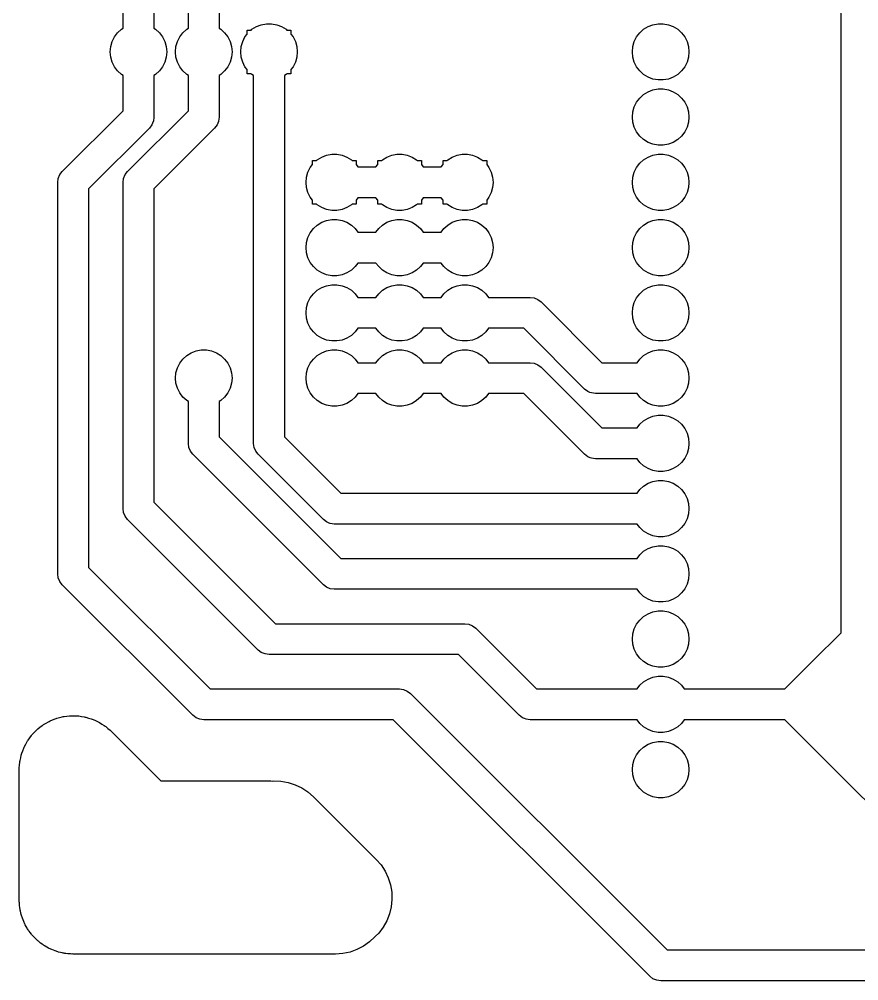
# Model space of a CAD drawing. Extents: x 68 to 186, y -124 to -61.
# Drawn here: x 109.66 to 142.33, y -122.52 to -85.09 of the extents above; entities that cross this region are included whole.
import ezdxf

# ---------------------------------------------------------------- set-up
doc = ezdxf.new("R2010")
doc.units = 0
doc.layers.add('BLACK', color=7, linetype='CONTINUOUS')

msp = doc.modelspace()

# ---------------------------------------------------------------- linework, layer by layer
at = {"layer": 'BLACK', "linetype": 'CONTINUOUS'}
for p, q in [((141.64, -108.971472), (141.64, -71.12)), ((113.7, -85.443236), (113.7, -77.116763)), ((114.9, -77.116763), (114.9, -85.443236)), ((116.24, -85.443236), (116.24, -84.736763)), ((117.44, -84.736763), (117.44, -85.443236)), ((118.889688, -85.37532), (119.078971, -85.301992)), ((119.078971, -85.301992), (119.278505, -85.264692)), ((119.278505, -85.264692), (119.481495, -85.264692)), ((119.481495, -85.264692), (119.681029, -85.301992)), ((119.681029, -85.301992), (119.870312, -85.37532)), ((134.129688, -85.37532), (134.318971, -85.301992)), ((134.318971, -85.301992), (134.518505, -85.264692)), ((134.518505, -85.264692), (134.721495, -85.264692)), ((134.721495, -85.264692), (134.921029, -85.301992)), ((134.921029, -85.301992), (135.110312, -85.37532)), ((113.364761, -85.780925), (113.48709, -85.618935)), ((113.48709, -85.618935), (113.637102, -85.482181)), ((113.637102, -85.482181), (113.7, -85.443236)), ((114.9, -85.443236), (114.962898, -85.482181)), ((114.962898, -85.482181), (115.11291, -85.618935)), ((115.11291, -85.618935), (115.235239, -85.780925)), ((115.904761, -85.780925), (116.02709, -85.618935)), ((116.02709, -85.618935), (116.177102, -85.482181)), ((116.177102, -85.482181), (116.24, -85.443236)), ((117.44, -85.443236), (117.502898, -85.482181)), ((117.502898, -85.482181), (117.65291, -85.618935)), ((117.65291, -85.618935), (117.775239, -85.780925)), ((118.444761, -85.780925), (118.53, -85.66805)), ((118.53, -85.66805), (118.53, -85.51)), ((118.53, -85.51), (118.686586, -85.51)), ((118.686586, -85.51), (118.717102, -85.482181)), ((118.717102, -85.482181), (118.889688, -85.37532)), ((119.870312, -85.37532), (120.042898, -85.482181)), ((120.042898, -85.482181), (120.073414, -85.51)), ((120.073414, -85.51), (120.23, -85.51)), ((120.23, -85.51), (120.23, -85.66805)), ((120.23, -85.66805), (120.315239, -85.780925)), ((133.684761, -85.780925), (133.80709, -85.618935)), ((133.80709, -85.618935), (133.957102, -85.482181)), ((133.957102, -85.482181), (134.129688, -85.37532)), ((135.110312, -85.37532), (135.282898, -85.482181)), ((135.282898, -85.482181), (135.43291, -85.618935)), ((135.43291, -85.618935), (135.555239, -85.780925)), ((113.21873, -86.157876), (113.274281, -85.962634)), ((113.274281, -85.962634), (113.364761, -85.780925)), ((115.235239, -85.780925), (115.325719, -85.962634)), ((115.325719, -85.962634), (115.38127, -86.157876)), ((115.75873, -86.157876), (115.814281, -85.962634)), ((115.814281, -85.962634), (115.904761, -85.780925)), ((117.775239, -85.780925), (117.865719, -85.962634)), ((117.865719, -85.962634), (117.92127, -86.157876)), ((118.29873, -86.157876), (118.354281, -85.962634)), ((118.354281, -85.962634), (118.444761, -85.780925)), ((120.315239, -85.780925), (120.405719, -85.962634)), ((120.405719, -85.962634), (120.46127, -86.157876)), ((133.53873, -86.157876), (133.594281, -85.962634)), ((133.594281, -85.962634), (133.684761, -85.780925)), ((135.555239, -85.780925), (135.645719, -85.962634)), ((135.645719, -85.962634), (135.70127, -86.157876)), ((113.2, -86.36), (113.21873, -86.157876)), ((113.21873, -86.562124), (113.2, -86.36)), ((115.38127, -86.157876), (115.4, -86.36)), ((115.4, -86.36), (115.38127, -86.562124)), ((115.74, -86.36), (115.75873, -86.157876)), ((115.75873, -86.562124), (115.74, -86.36)), ((117.92127, -86.157876), (117.94, -86.36)), ((117.94, -86.36), (117.92127, -86.562124)), ((118.28, -86.36), (118.29873, -86.157876)), ((118.29873, -86.562124), (118.28, -86.36)), ((120.46127, -86.157876), (120.48, -86.36)), ((120.48, -86.36), (120.46127, -86.562124)), ((133.52, -86.36), (133.53873, -86.157876)), ((133.53873, -86.562124), (133.52, -86.36)), ((135.70127, -86.157876), (135.72, -86.36)), ((135.72, -86.36), (135.70127, -86.562124)), ((113.274281, -86.757366), (113.21873, -86.562124)), ((113.364761, -86.939075), (113.274281, -86.757366)), ((115.325719, -86.757366), (115.235239, -86.939075)), ((115.38127, -86.562124), (115.325719, -86.757366)), ((115.814281, -86.757366), (115.75873, -86.562124)), ((115.904761, -86.939075), (115.814281, -86.757366)), ((117.865719, -86.757366), (117.775239, -86.939075)), ((117.92127, -86.562124), (117.865719, -86.757366)), ((118.354281, -86.757366), (118.29873, -86.562124)), ((118.444761, -86.939075), (118.354281, -86.757366)), ((120.405719, -86.757366), (120.315239, -86.939075)), ((120.46127, -86.562124), (120.405719, -86.757366)), ((133.594281, -86.757366), (133.53873, -86.562124)), ((133.684761, -86.939075), (133.594281, -86.757366)), ((135.645719, -86.757366), (135.555239, -86.939075)), ((135.70127, -86.562124), (135.645719, -86.757366)), ((113.48709, -87.101065), (113.364761, -86.939075)), ((113.637102, -87.237819), (113.48709, -87.101065)), ((115.11291, -87.101065), (114.962898, -87.237819)), ((115.235239, -86.939075), (115.11291, -87.101065)), ((116.02709, -87.101065), (115.904761, -86.939075)), ((116.177102, -87.237819), (116.02709, -87.101065)), ((117.65291, -87.101065), (117.502898, -87.237819)), ((117.775239, -86.939075), (117.65291, -87.101065)), ((118.53, -87.051949), (118.444761, -86.939075)), ((118.53, -87.21), (118.53, -87.051949)), ((118.686586, -87.21), (118.53, -87.21)), ((118.717102, -87.237819), (118.686586, -87.21)), ((120.073414, -87.21), (120.042898, -87.237819)), ((120.23, -87.21), (120.073414, -87.21)), ((120.315239, -86.939075), (120.23, -87.051949)), ((120.23, -87.051949), (120.23, -87.21)), ((133.80709, -87.101065), (133.684761, -86.939075)), ((133.957102, -87.237819), (133.80709, -87.101065)), ((135.43291, -87.101065), (135.282898, -87.237819)), ((135.555239, -86.939075), (135.43291, -87.101065)), ((113.7, -87.276763), (113.637102, -87.237819)), ((113.7, -88.651472), (113.7, -87.276763)), ((114.962898, -87.237819), (114.9, -87.276763)), ((114.9, -87.276763), (114.9, -88.9)), ((116.24, -87.276763), (116.177102, -87.237819)), ((116.24, -88.651472), (116.24, -87.276763)), ((117.502898, -87.237819), (117.44, -87.276763)), ((117.44, -87.276763), (117.44, -88.9)), ((118.78, -87.276763), (118.717102, -87.237819)), ((118.78, -101.6), (118.78, -87.276763)), ((120.042898, -87.237819), (119.98, -87.276763)), ((119.98, -87.276763), (119.98, -101.351472)), ((134.129688, -87.34468), (133.957102, -87.237819)), ((134.318971, -87.418008), (134.129688, -87.34468)), ((134.518505, -87.455308), (134.318971, -87.418008)), ((134.721495, -87.455308), (134.518505, -87.455308)), ((134.921029, -87.418008), (134.721495, -87.455308)), ((135.110312, -87.34468), (134.921029, -87.418008)), ((135.282898, -87.237819), (135.110312, -87.34468)), ((133.957102, -88.022181), (134.129688, -87.91532)), ((134.129688, -87.91532), (134.318971, -87.841992)), ((134.318971, -87.841992), (134.518505, -87.804692)), ((134.518505, -87.804692), (134.721495, -87.804692)), ((134.721495, -87.804692), (134.921029, -87.841992)), ((134.921029, -87.841992), (135.110312, -87.91532)), ((135.110312, -87.91532), (135.282898, -88.022181)), ((133.594281, -88.502634), (133.684761, -88.320925)), ((133.684761, -88.320925), (133.80709, -88.158935)), ((133.80709, -88.158935), (133.957102, -88.022181)), ((135.282898, -88.022181), (135.43291, -88.158935)), ((135.43291, -88.158935), (135.555239, -88.320925)), ((135.555239, -88.320925), (135.645719, -88.502634)), ((111.335736, -91.015736), (113.7, -88.651472)), ((113.875736, -91.015736), (116.24, -88.651472)), ((133.52, -88.9), (133.53873, -88.697876)), ((133.53873, -88.697876), (133.594281, -88.502634)), ((135.645719, -88.502634), (135.70127, -88.697876)), ((135.70127, -88.697876), (135.72, -88.9)), ((114.870677, -89.076725), (114.819615, -89.2)), ((114.879555, -89.055292), (114.870677, -89.076725)), ((114.9, -88.9), (114.879555, -89.055292)), ((117.410677, -89.076725), (117.359615, -89.2)), ((117.419555, -89.055292), (117.410677, -89.076725)), ((117.44, -88.9), (117.419555, -89.055292)), ((133.53873, -89.102124), (133.52, -88.9)), ((135.72, -88.9), (135.70127, -89.102124)), ((114.724264, -89.324264), (112.36, -91.688528)), ((114.819615, -89.2), (114.724264, -89.324264)), ((117.264264, -89.324264), (114.9, -91.688528)), ((117.359615, -89.2), (117.264264, -89.324264)), ((133.594281, -89.297366), (133.53873, -89.102124)), ((133.684761, -89.479075), (133.594281, -89.297366)), ((135.645719, -89.297366), (135.555239, -89.479075)), ((135.70127, -89.102124), (135.645719, -89.297366)), ((133.80709, -89.641065), (133.684761, -89.479075)), ((133.957102, -89.777819), (133.80709, -89.641065)), ((134.129688, -89.88468), (133.957102, -89.777819)), ((135.282898, -89.777819), (135.110312, -89.88468)), ((135.43291, -89.641065), (135.282898, -89.777819)), ((135.555239, -89.479075), (135.43291, -89.641065)), ((134.318971, -89.958008), (134.129688, -89.88468)), ((134.518505, -89.995308), (134.318971, -89.958008)), ((134.721495, -89.995308), (134.518505, -89.995308)), ((134.921029, -89.958008), (134.721495, -89.995308)), ((135.110312, -89.88468), (134.921029, -89.958008)), ((121.226586, -90.59), (121.257102, -90.562181)), ((121.257102, -90.562181), (121.429688, -90.45532)), ((121.429688, -90.45532), (121.618971, -90.381992)), ((121.618971, -90.381992), (121.818505, -90.344692)), ((121.818505, -90.344692), (122.021495, -90.344692)), ((122.021495, -90.344692), (122.221029, -90.381992)), ((122.221029, -90.381992), (122.410312, -90.45532)), ((122.410312, -90.45532), (122.582898, -90.562181)), ((122.582898, -90.562181), (122.613414, -90.59)), ((123.766586, -90.59), (123.797102, -90.562181)), ((123.797102, -90.562181), (123.969688, -90.45532)), ((123.969688, -90.45532), (124.158971, -90.381992)), ((124.158971, -90.381992), (124.358505, -90.344692)), ((124.358505, -90.344692), (124.561495, -90.344692)), ((124.561495, -90.344692), (124.761029, -90.381992)), ((124.761029, -90.381992), (124.950312, -90.45532)), ((124.950312, -90.45532), (125.122898, -90.562181)), ((125.122898, -90.562181), (125.153414, -90.59)), ((126.306586, -90.59), (126.337102, -90.562181)), ((126.337102, -90.562181), (126.509688, -90.45532)), ((126.509688, -90.45532), (126.698971, -90.381992)), ((126.698971, -90.381992), (126.898505, -90.344692)), ((126.898505, -90.344692), (127.101495, -90.344692)), ((127.101495, -90.344692), (127.301029, -90.381992)), ((127.301029, -90.381992), (127.490312, -90.45532)), ((127.490312, -90.45532), (127.662898, -90.562181)), ((127.662898, -90.562181), (127.693414, -90.59)), ((133.80709, -90.698935), (133.957102, -90.562181)), ((133.957102, -90.562181), (134.129688, -90.45532)), ((134.129688, -90.45532), (134.318971, -90.381992)), ((134.318971, -90.381992), (134.518505, -90.344692)), ((134.518505, -90.344692), (134.721495, -90.344692)), ((134.721495, -90.344692), (134.921029, -90.381992)), ((134.921029, -90.381992), (135.110312, -90.45532)), ((135.110312, -90.45532), (135.282898, -90.562181)), ((135.282898, -90.562181), (135.43291, -90.698935)), ((120.894281, -91.042634), (120.984761, -90.860925)), ((120.984761, -90.860925), (121.07, -90.74805)), ((121.07, -90.74805), (121.07, -90.59)), ((121.07, -90.59), (121.226586, -90.59)), ((122.613414, -90.59), (122.77, -90.59)), ((122.77, -90.59), (122.77, -90.74805)), ((122.77, -90.74805), (122.839437, -90.84)), ((122.839437, -90.84), (123.540563, -90.84)), ((123.540563, -90.84), (123.61, -90.74805)), ((123.61, -90.74805), (123.61, -90.59)), ((123.61, -90.59), (123.766586, -90.59)), ((125.153414, -90.59), (125.31, -90.59)), ((125.31, -90.59), (125.31, -90.74805)), ((125.31, -90.74805), (125.379437, -90.84)), ((125.379437, -90.84), (126.080563, -90.84)), ((126.080563, -90.84), (126.15, -90.74805)), ((126.15, -90.74805), (126.15, -90.59)), ((126.15, -90.59), (126.306586, -90.59)), ((127.693414, -90.59), (127.85, -90.59)), ((127.85, -90.59), (127.85, -90.74805)), ((127.85, -90.74805), (127.935239, -90.860925)), ((127.935239, -90.860925), (128.025719, -91.042634)), ((133.594281, -91.042634), (133.684761, -90.860925)), ((133.684761, -90.860925), (133.80709, -90.698935)), ((135.43291, -90.698935), (135.555239, -90.860925)), ((135.555239, -90.860925), (135.645719, -91.042634)), ((111.16, -91.44), (111.180445, -91.284709)), ((111.180445, -91.284709), (111.240385, -91.14)), ((111.240385, -91.14), (111.335736, -91.015736)), ((113.7, -91.44), (113.720445, -91.284709)), ((113.720445, -91.284709), (113.780385, -91.14)), ((113.780385, -91.14), (113.875736, -91.015736)), ((120.82, -91.44), (120.83873, -91.237876)), ((120.83873, -91.237876), (120.894281, -91.042634)), ((128.025719, -91.042634), (128.08127, -91.237876)), ((128.08127, -91.237876), (128.1, -91.44)), ((133.52, -91.44), (133.53873, -91.237876)), ((133.53873, -91.237876), (133.594281, -91.042634)), ((135.645719, -91.042634), (135.70127, -91.237876)), ((135.70127, -91.237876), (135.72, -91.44)), ((111.16, -106.68), (111.16, -91.44)), ((112.36, -91.688528), (112.36, -106.431472)), ((113.7, -104.14), (113.7, -91.44)), ((114.9, -91.688528), (114.9, -103.891472)), ((120.83873, -91.642124), (120.82, -91.44)), ((120.894281, -91.837366), (120.83873, -91.642124)), ((128.08127, -91.642124), (128.025719, -91.837366)), ((128.1, -91.44), (128.08127, -91.642124)), ((133.53873, -91.642124), (133.52, -91.44)), ((133.594281, -91.837366), (133.53873, -91.642124)), ((135.70127, -91.642124), (135.645719, -91.837366)), ((135.72, -91.44), (135.70127, -91.642124)), ((120.984761, -92.019075), (120.894281, -91.837366)), ((121.07, -92.131949), (120.984761, -92.019075)), ((122.839437, -92.04), (122.77, -92.131949)), ((123.540563, -92.04), (122.839437, -92.04)), ((123.61, -92.131949), (123.540563, -92.04)), ((125.379437, -92.04), (125.31, -92.131949)), ((126.080563, -92.04), (125.379437, -92.04)), ((126.15, -92.131949), (126.080563, -92.04)), ((127.935239, -92.019075), (127.85, -92.131949)), ((128.025719, -91.837366), (127.935239, -92.019075)), ((133.684761, -92.019075), (133.594281, -91.837366)), ((133.80709, -92.181065), (133.684761, -92.019075)), ((135.555239, -92.019075), (135.43291, -92.181065)), ((135.645719, -91.837366), (135.555239, -92.019075)), ((121.07, -92.29), (121.07, -92.131949)), ((121.226586, -92.29), (121.07, -92.29)), ((121.257102, -92.317819), (121.226586, -92.29)), ((121.429688, -92.42468), (121.257102, -92.317819)), ((121.618971, -92.498008), (121.429688, -92.42468)), ((122.410312, -92.42468), (122.221029, -92.498008)), ((122.582898, -92.317819), (122.410312, -92.42468)), ((122.613414, -92.29), (122.582898, -92.317819)), ((122.77, -92.29), (122.613414, -92.29)), ((122.77, -92.131949), (122.77, -92.29)), ((123.61, -92.29), (123.61, -92.131949)), ((123.766586, -92.29), (123.61, -92.29)), ((123.797102, -92.317819), (123.766586, -92.29)), ((123.969688, -92.42468), (123.797102, -92.317819)), ((124.158971, -92.498008), (123.969688, -92.42468)), ((124.950312, -92.42468), (124.761029, -92.498008)), ((125.122898, -92.317819), (124.950312, -92.42468)), ((125.153414, -92.29), (125.122898, -92.317819)), ((125.31, -92.29), (125.153414, -92.29)), ((125.31, -92.131949), (125.31, -92.29)), ((126.15, -92.29), (126.15, -92.131949)), ((126.306586, -92.29), (126.15, -92.29)), ((126.337102, -92.317819), (126.306586, -92.29)), ((126.509688, -92.42468), (126.337102, -92.317819)), ((126.698971, -92.498008), (126.509688, -92.42468)), ((127.490312, -92.42468), (127.301029, -92.498008)), ((127.662898, -92.317819), (127.490312, -92.42468)), ((127.693414, -92.29), (127.662898, -92.317819)), ((127.85, -92.29), (127.693414, -92.29)), ((127.85, -92.131949), (127.85, -92.29)), ((133.957102, -92.317819), (133.80709, -92.181065)), ((134.129688, -92.42468), (133.957102, -92.317819)), ((134.318971, -92.498008), (134.129688, -92.42468)), ((135.110312, -92.42468), (134.921029, -92.498008)), ((135.282898, -92.317819), (135.110312, -92.42468)), ((135.43291, -92.181065), (135.282898, -92.317819)), ((121.818505, -92.535308), (121.618971, -92.498008)), ((122.021495, -92.535308), (121.818505, -92.535308)), ((122.221029, -92.498008), (122.021495, -92.535308)), ((124.358505, -92.535308), (124.158971, -92.498008)), ((124.561495, -92.535308), (124.358505, -92.535308)), ((124.761029, -92.498008), (124.561495, -92.535308)), ((126.898505, -92.535308), (126.698971, -92.498008)), ((127.101495, -92.535308), (126.898505, -92.535308)), ((127.301029, -92.498008), (127.101495, -92.535308)), ((134.518505, -92.535308), (134.318971, -92.498008)), ((134.721495, -92.535308), (134.518505, -92.535308)), ((134.921029, -92.498008), (134.721495, -92.535308)), ((121.10709, -93.238935), (121.257102, -93.102181)), ((121.257102, -93.102181), (121.429688, -92.99532)), ((121.429688, -92.99532), (121.618971, -92.921992)), ((121.618971, -92.921992), (121.818505, -92.884692)), ((121.818505, -92.884692), (122.021495, -92.884692)), ((122.021495, -92.884692), (122.221029, -92.921992)), ((122.221029, -92.921992), (122.410312, -92.99532)), ((122.410312, -92.99532), (122.582898, -93.102181)), ((122.582898, -93.102181), (122.73291, -93.238935)), ((123.64709, -93.238935), (123.797102, -93.102181)), ((123.797102, -93.102181), (123.969688, -92.99532)), ((123.969688, -92.99532), (124.158971, -92.921992)), ((124.158971, -92.921992), (124.358505, -92.884692)), ((124.358505, -92.884692), (124.561495, -92.884692)), ((124.561495, -92.884692), (124.761029, -92.921992)), ((124.761029, -92.921992), (124.950312, -92.99532)), ((124.950312, -92.99532), (125.122898, -93.102181)), ((125.122898, -93.102181), (125.27291, -93.238935)), ((126.18709, -93.238935), (126.337102, -93.102181)), ((126.337102, -93.102181), (126.509688, -92.99532)), ((126.509688, -92.99532), (126.698971, -92.921992)), ((126.698971, -92.921992), (126.898505, -92.884692)), ((126.898505, -92.884692), (127.101495, -92.884692)), ((127.101495, -92.884692), (127.301029, -92.921992)), ((127.301029, -92.921992), (127.490312, -92.99532)), ((127.490312, -92.99532), (127.662898, -93.102181)), ((127.662898, -93.102181), (127.81291, -93.238935)), ((133.80709, -93.238935), (133.957102, -93.102181)), ((133.957102, -93.102181), (134.129688, -92.99532)), ((134.129688, -92.99532), (134.318971, -92.921992)), ((134.318971, -92.921992), (134.518505, -92.884692)), ((134.518505, -92.884692), (134.721495, -92.884692)), ((134.721495, -92.884692), (134.921029, -92.921992)), ((134.921029, -92.921992), (135.110312, -92.99532)), ((135.110312, -92.99532), (135.282898, -93.102181)), ((135.282898, -93.102181), (135.43291, -93.238935)), ((120.894281, -93.582634), (120.984761, -93.400925)), ((120.984761, -93.400925), (121.10709, -93.238935)), ((122.73291, -93.238935), (122.839437, -93.38)), ((122.839437, -93.38), (123.540563, -93.38)), ((123.540563, -93.38), (123.64709, -93.238935)), ((125.27291, -93.238935), (125.379437, -93.38)), ((125.379437, -93.38), (126.080563, -93.38)), ((126.080563, -93.38), (126.18709, -93.238935)), ((127.81291, -93.238935), (127.935239, -93.400925)), ((127.935239, -93.400925), (128.025719, -93.582634)), ((133.594281, -93.582634), (133.684761, -93.400925)), ((133.684761, -93.400925), (133.80709, -93.238935)), ((135.43291, -93.238935), (135.555239, -93.400925)), ((135.555239, -93.400925), (135.645719, -93.582634)), ((120.82, -93.98), (120.83873, -93.777876)), ((120.83873, -93.777876), (120.894281, -93.582634)), ((128.025719, -93.582634), (128.08127, -93.777876)), ((128.08127, -93.777876), (128.1, -93.98)), ((133.52, -93.98), (133.53873, -93.777876)), ((133.53873, -93.777876), (133.594281, -93.582634)), ((135.645719, -93.582634), (135.70127, -93.777876)), ((135.70127, -93.777876), (135.72, -93.98)), ((120.83873, -94.182124), (120.82, -93.98)), ((120.894281, -94.377366), (120.83873, -94.182124)), ((128.08127, -94.182124), (128.025719, -94.377366)), ((128.1, -93.98), (128.08127, -94.182124)), ((133.53873, -94.182124), (133.52, -93.98)), ((133.594281, -94.377366), (133.53873, -94.182124)), ((135.70127, -94.182124), (135.645719, -94.377366)), ((135.72, -93.98), (135.70127, -94.182124)), ((120.984761, -94.559075), (120.894281, -94.377366)), ((121.10709, -94.721065), (120.984761, -94.559075)), ((122.839437, -94.58), (122.73291, -94.721065)), ((123.540563, -94.58), (122.839437, -94.58)), ((123.64709, -94.721065), (123.540563, -94.58)), ((125.379437, -94.58), (125.27291, -94.721065)), ((126.080563, -94.58), (125.379437, -94.58)), ((126.18709, -94.721065), (126.080563, -94.58)), ((127.935239, -94.559075), (127.81291, -94.721065)), ((128.025719, -94.377366), (127.935239, -94.559075)), ((133.684761, -94.559075), (133.594281, -94.377366)), ((133.80709, -94.721065), (133.684761, -94.559075)), ((135.555239, -94.559075), (135.43291, -94.721065)), ((135.645719, -94.377366), (135.555239, -94.559075)), ((121.257102, -94.857819), (121.10709, -94.721065)), ((121.429688, -94.96468), (121.257102, -94.857819)), ((121.618971, -95.038008), (121.429688, -94.96468)), ((121.818505, -95.075308), (121.618971, -95.038008)), ((122.221029, -95.038008), (122.021495, -95.075308)), ((122.410312, -94.96468), (122.221029, -95.038008)), ((122.582898, -94.857819), (122.410312, -94.96468)), ((122.73291, -94.721065), (122.582898, -94.857819)), ((123.797102, -94.857819), (123.64709, -94.721065)), ((123.969688, -94.96468), (123.797102, -94.857819)), ((124.158971, -95.038008), (123.969688, -94.96468)), ((124.358505, -95.075308), (124.158971, -95.038008)), ((124.761029, -95.038008), (124.561495, -95.075308)), ((124.950312, -94.96468), (124.761029, -95.038008)), ((125.122898, -94.857819), (124.950312, -94.96468)), ((125.27291, -94.721065), (125.122898, -94.857819)), ((126.337102, -94.857819), (126.18709, -94.721065)), ((126.509688, -94.96468), (126.337102, -94.857819)), ((126.698971, -95.038008), (126.509688, -94.96468)), ((126.898505, -95.075308), (126.698971, -95.038008)), ((127.301029, -95.038008), (127.101495, -95.075308)), ((127.490312, -94.96468), (127.301029, -95.038008)), ((127.662898, -94.857819), (127.490312, -94.96468)), ((127.81291, -94.721065), (127.662898, -94.857819)), ((133.957102, -94.857819), (133.80709, -94.721065)), ((134.129688, -94.96468), (133.957102, -94.857819)), ((134.318971, -95.038008), (134.129688, -94.96468)), ((134.518505, -95.075308), (134.318971, -95.038008)), ((134.921029, -95.038008), (134.721495, -95.075308)), ((135.110312, -94.96468), (134.921029, -95.038008)), ((135.282898, -94.857819), (135.110312, -94.96468)), ((135.43291, -94.721065), (135.282898, -94.857819)), ((121.618971, -95.461992), (121.818505, -95.424692)), ((122.021495, -95.075308), (121.818505, -95.075308)), ((121.818505, -95.424692), (122.021495, -95.424692)), ((122.021495, -95.424692), (122.221029, -95.461992)), ((124.158971, -95.461992), (124.358505, -95.424692)), ((124.561495, -95.075308), (124.358505, -95.075308)), ((124.358505, -95.424692), (124.561495, -95.424692)), ((124.561495, -95.424692), (124.761029, -95.461992)), ((126.698971, -95.461992), (126.898505, -95.424692)), ((127.101495, -95.075308), (126.898505, -95.075308)), ((126.898505, -95.424692), (127.101495, -95.424692)), ((127.101495, -95.424692), (127.301029, -95.461992)), ((134.318971, -95.461992), (134.518505, -95.424692)), ((134.721495, -95.075308), (134.518505, -95.075308)), ((134.518505, -95.424692), (134.721495, -95.424692)), ((134.721495, -95.424692), (134.921029, -95.461992)), ((120.984761, -95.940925), (121.10709, -95.778935)), ((121.10709, -95.778935), (121.257102, -95.642181)), ((121.257102, -95.642181), (121.429688, -95.53532)), ((121.429688, -95.53532), (121.618971, -95.461992)), ((122.221029, -95.461992), (122.410312, -95.53532)), ((122.410312, -95.53532), (122.582898, -95.642181)), ((122.582898, -95.642181), (122.73291, -95.778935)), ((122.73291, -95.778935), (122.839437, -95.92)), ((123.540563, -95.92), (123.64709, -95.778935)), ((123.64709, -95.778935), (123.797102, -95.642181)), ((123.797102, -95.642181), (123.969688, -95.53532)), ((123.969688, -95.53532), (124.158971, -95.461992)), ((124.761029, -95.461992), (124.950312, -95.53532)), ((124.950312, -95.53532), (125.122898, -95.642181)), ((125.122898, -95.642181), (125.27291, -95.778935)), ((125.27291, -95.778935), (125.379437, -95.92)), ((126.080563, -95.92), (126.18709, -95.778935)), ((126.18709, -95.778935), (126.337102, -95.642181)), ((126.337102, -95.642181), (126.509688, -95.53532)), ((126.509688, -95.53532), (126.698971, -95.461992)), ((127.301029, -95.461992), (127.490312, -95.53532)), ((127.490312, -95.53532), (127.662898, -95.642181)), ((127.662898, -95.642181), (127.81291, -95.778935)), ((127.81291, -95.778935), (127.919437, -95.92)), ((133.684761, -95.940925), (133.80709, -95.778935)), ((133.80709, -95.778935), (133.957102, -95.642181)), ((133.957102, -95.642181), (134.129688, -95.53532)), ((134.129688, -95.53532), (134.318971, -95.461992)), ((134.921029, -95.461992), (135.110312, -95.53532)), ((135.110312, -95.53532), (135.282898, -95.642181)), ((135.282898, -95.642181), (135.43291, -95.778935)), ((135.43291, -95.778935), (135.555239, -95.940925)), ((120.83873, -96.317876), (120.894281, -96.122634)), ((120.894281, -96.122634), (120.984761, -95.940925)), ((122.839437, -95.92), (123.540563, -95.92)), ((125.379437, -95.92), (126.080563, -95.92)), ((127.919437, -95.92), (129.54, -95.92)), ((129.54, -95.92), (129.695291, -95.940445)), ((129.695291, -95.940445), (129.84, -96.000385)), ((129.84, -96.000385), (129.964264, -96.095736)), ((129.964264, -96.095736), (132.328528, -98.46)), ((133.53873, -96.317876), (133.594281, -96.122634)), ((133.594281, -96.122634), (133.684761, -95.940925)), ((135.555239, -95.940925), (135.645719, -96.122634)), ((135.645719, -96.122634), (135.70127, -96.317876)), ((120.82, -96.52), (120.83873, -96.317876)), ((120.83873, -96.722124), (120.82, -96.52)), ((133.52, -96.52), (133.53873, -96.317876)), ((133.53873, -96.722124), (133.52, -96.52)), ((135.70127, -96.317876), (135.72, -96.52)), ((135.72, -96.52), (135.70127, -96.722124)), ((120.894281, -96.917366), (120.83873, -96.722124)), ((120.984761, -97.099075), (120.894281, -96.917366)), ((133.594281, -96.917366), (133.53873, -96.722124)), ((133.684761, -97.099075), (133.594281, -96.917366)), ((135.645719, -96.917366), (135.555239, -97.099075)), ((135.70127, -96.722124), (135.645719, -96.917366)), ((121.10709, -97.261065), (120.984761, -97.099075)), ((121.257102, -97.397819), (121.10709, -97.261065)), ((122.73291, -97.261065), (122.582898, -97.397819)), ((122.839437, -97.12), (122.73291, -97.261065)), ((123.540563, -97.12), (122.839437, -97.12)), ((123.64709, -97.261065), (123.540563, -97.12)), ((123.797102, -97.397819), (123.64709, -97.261065)), ((125.27291, -97.261065), (125.122898, -97.397819)), ((125.379437, -97.12), (125.27291, -97.261065)), ((126.080563, -97.12), (125.379437, -97.12)), ((126.18709, -97.261065), (126.080563, -97.12)), ((126.337102, -97.397819), (126.18709, -97.261065)), ((127.81291, -97.261065), (127.662898, -97.397819)), ((127.919437, -97.12), (127.81291, -97.261065)), ((129.291472, -97.12), (127.919437, -97.12)), ((131.655736, -99.484264), (129.291472, -97.12)), ((133.80709, -97.261065), (133.684761, -97.099075)), ((133.957102, -97.397819), (133.80709, -97.261065)), ((135.43291, -97.261065), (135.282898, -97.397819)), ((135.555239, -97.099075), (135.43291, -97.261065)), ((121.429688, -97.50468), (121.257102, -97.397819)), ((121.618971, -97.578008), (121.429688, -97.50468)), ((121.818505, -97.615308), (121.618971, -97.578008)), ((122.021495, -97.615308), (121.818505, -97.615308)), ((122.221029, -97.578008), (122.021495, -97.615308)), ((122.410312, -97.50468), (122.221029, -97.578008)), ((122.582898, -97.397819), (122.410312, -97.50468)), ((123.969688, -97.50468), (123.797102, -97.397819)), ((124.158971, -97.578008), (123.969688, -97.50468)), ((124.358505, -97.615308), (124.158971, -97.578008)), ((124.561495, -97.615308), (124.358505, -97.615308)), ((124.761029, -97.578008), (124.561495, -97.615308)), ((124.950312, -97.50468), (124.761029, -97.578008)), ((125.122898, -97.397819), (124.950312, -97.50468)), ((126.509688, -97.50468), (126.337102, -97.397819)), ((126.698971, -97.578008), (126.509688, -97.50468)), ((126.898505, -97.615308), (126.698971, -97.578008)), ((127.101495, -97.615308), (126.898505, -97.615308)), ((127.301029, -97.578008), (127.101495, -97.615308)), ((127.490312, -97.50468), (127.301029, -97.578008)), ((127.662898, -97.397819), (127.490312, -97.50468)), ((134.129688, -97.50468), (133.957102, -97.397819)), ((134.318971, -97.578008), (134.129688, -97.50468)), ((134.518505, -97.615308), (134.318971, -97.578008)), ((134.721495, -97.615308), (134.518505, -97.615308)), ((134.921029, -97.578008), (134.721495, -97.615308)), ((135.110312, -97.50468), (134.921029, -97.578008)), ((135.282898, -97.397819), (135.110312, -97.50468)), ((116.349688, -98.07532), (116.538971, -98.001992)), ((116.538971, -98.001992), (116.738505, -97.964692)), ((116.738505, -97.964692), (116.941495, -97.964692)), ((116.941495, -97.964692), (117.141029, -98.001992)), ((117.141029, -98.001992), (117.330312, -98.07532)), ((121.429688, -98.07532), (121.618971, -98.001992)), ((121.618971, -98.001992), (121.818505, -97.964692)), ((121.818505, -97.964692), (122.021495, -97.964692)), ((122.021495, -97.964692), (122.221029, -98.001992)), ((122.221029, -98.001992), (122.410312, -98.07532)), ((123.969688, -98.07532), (124.158971, -98.001992)), ((124.158971, -98.001992), (124.358505, -97.964692)), ((124.358505, -97.964692), (124.561495, -97.964692)), ((124.561495, -97.964692), (124.761029, -98.001992)), ((124.761029, -98.001992), (124.950312, -98.07532)), ((126.509688, -98.07532), (126.698971, -98.001992)), ((126.698971, -98.001992), (126.898505, -97.964692)), ((126.898505, -97.964692), (127.101495, -97.964692)), ((127.101495, -97.964692), (127.301029, -98.001992)), ((127.301029, -98.001992), (127.490312, -98.07532)), ((134.129688, -98.07532), (134.318971, -98.001992)), ((134.318971, -98.001992), (134.518505, -97.964692)), ((134.518505, -97.964692), (134.721495, -97.964692)), ((134.721495, -97.964692), (134.921029, -98.001992)), ((134.921029, -98.001992), (135.110312, -98.07532)), ((115.904761, -98.480925), (116.02709, -98.318935)), ((116.02709, -98.318935), (116.177102, -98.182181)), ((116.177102, -98.182181), (116.349688, -98.07532)), ((117.330312, -98.07532), (117.502898, -98.182181)), ((117.502898, -98.182181), (117.65291, -98.318935)), ((117.65291, -98.318935), (117.775239, -98.480925)), ((120.984761, -98.480925), (121.10709, -98.318935)), ((121.10709, -98.318935), (121.257102, -98.182181)), ((121.257102, -98.182181), (121.429688, -98.07532)), ((122.410312, -98.07532), (122.582898, -98.182181)), ((122.582898, -98.182181), (122.73291, -98.318935)), ((122.73291, -98.318935), (122.839437, -98.46)), ((123.540563, -98.46), (123.64709, -98.318935)), ((123.64709, -98.318935), (123.797102, -98.182181)), ((123.797102, -98.182181), (123.969688, -98.07532)), ((124.950312, -98.07532), (125.122898, -98.182181)), ((125.122898, -98.182181), (125.27291, -98.318935)), ((125.27291, -98.318935), (125.379437, -98.46)), ((126.080563, -98.46), (126.18709, -98.318935)), ((126.18709, -98.318935), (126.337102, -98.182181)), ((126.337102, -98.182181), (126.509688, -98.07532)), ((127.490312, -98.07532), (127.662898, -98.182181)), ((127.662898, -98.182181), (127.81291, -98.318935)), ((127.81291, -98.318935), (127.919437, -98.46)), ((133.700563, -98.46), (133.80709, -98.318935)), ((133.80709, -98.318935), (133.957102, -98.182181)), ((133.957102, -98.182181), (134.129688, -98.07532)), ((135.110312, -98.07532), (135.282898, -98.182181)), ((135.282898, -98.182181), (135.43291, -98.318935)), ((135.43291, -98.318935), (135.555239, -98.480925)), ((115.75873, -98.857876), (115.814281, -98.662634)), ((115.814281, -98.662634), (115.904761, -98.480925)), ((117.775239, -98.480925), (117.865719, -98.662634)), ((117.865719, -98.662634), (117.92127, -98.857876)), ((120.83873, -98.857876), (120.894281, -98.662634)), ((120.894281, -98.662634), (120.984761, -98.480925)), ((122.839437, -98.46), (123.540563, -98.46)), ((125.379437, -98.46), (126.080563, -98.46)), ((127.919437, -98.46), (129.54, -98.46)), ((129.54, -98.46), (129.695291, -98.480445)), ((129.695291, -98.480445), (129.84, -98.540385)), ((129.84, -98.540385), (129.964264, -98.635736)), ((129.964264, -98.635736), (132.328528, -101)), ((132.328528, -98.46), (133.700563, -98.46)), ((135.555239, -98.480925), (135.645719, -98.662634)), ((135.645719, -98.662634), (135.70127, -98.857876)), ((115.74, -99.06), (115.75873, -98.857876)), ((115.75873, -99.262124), (115.74, -99.06)), ((117.92127, -98.857876), (117.94, -99.06)), ((117.94, -99.06), (117.92127, -99.262124)), ((120.82, -99.06), (120.83873, -98.857876)), ((120.83873, -99.262124), (120.82, -99.06)), ((135.70127, -98.857876), (135.72, -99.06)), ((135.72, -99.06), (135.70127, -99.262124)), ((115.814281, -99.457366), (115.75873, -99.262124)), ((115.904761, -99.639075), (115.814281, -99.457366)), ((117.865719, -99.457366), (117.775239, -99.639075)), ((117.92127, -99.262124), (117.865719, -99.457366)), ((120.894281, -99.457366), (120.83873, -99.262124)), ((120.984761, -99.639075), (120.894281, -99.457366)), ((131.78, -99.579615), (131.655736, -99.484264)), ((135.645719, -99.457366), (135.555239, -99.639075)), ((135.70127, -99.262124), (135.645719, -99.457366)), ((116.02709, -99.801065), (115.904761, -99.639075)), ((116.177102, -99.937819), (116.02709, -99.801065)), ((116.24, -99.976763), (116.177102, -99.937819)), ((117.502898, -99.937819), (117.44, -99.976763)), ((117.65291, -99.801065), (117.502898, -99.937819)), ((117.775239, -99.639075), (117.65291, -99.801065)), ((121.10709, -99.801065), (120.984761, -99.639075)), ((121.257102, -99.937819), (121.10709, -99.801065)), ((121.429688, -100.04468), (121.257102, -99.937819)), ((122.582898, -99.937819), (122.410312, -100.04468)), ((122.73291, -99.801065), (122.582898, -99.937819)), ((122.839437, -99.66), (122.73291, -99.801065)), ((123.540563, -99.66), (122.839437, -99.66)), ((123.64709, -99.801065), (123.540563, -99.66)), ((123.797102, -99.937819), (123.64709, -99.801065)), ((123.969688, -100.04468), (123.797102, -99.937819)), ((125.122898, -99.937819), (124.950312, -100.04468)), ((125.27291, -99.801065), (125.122898, -99.937819)), ((125.379437, -99.66), (125.27291, -99.801065)), ((126.080563, -99.66), (125.379437, -99.66)), ((126.18709, -99.801065), (126.080563, -99.66)), ((126.337102, -99.937819), (126.18709, -99.801065)), ((126.509688, -100.04468), (126.337102, -99.937819)), ((127.662898, -99.937819), (127.490312, -100.04468)), ((127.81291, -99.801065), (127.662898, -99.937819)), ((127.919437, -99.66), (127.81291, -99.801065)), ((129.291472, -99.66), (127.919437, -99.66)), ((131.655736, -102.024264), (129.291472, -99.66)), ((131.866804, -99.61557), (131.78, -99.579615)), ((131.924708, -99.639555), (131.866804, -99.61557)), ((132.08, -99.66), (131.924708, -99.639555)), ((133.700563, -99.66), (132.08, -99.66)), ((133.80709, -99.801065), (133.700563, -99.66)), ((133.957102, -99.937819), (133.80709, -99.801065)), ((134.129688, -100.04468), (133.957102, -99.937819)), ((135.282898, -99.937819), (135.110312, -100.04468)), ((135.43291, -99.801065), (135.282898, -99.937819)), ((135.555239, -99.639075), (135.43291, -99.801065)), ((116.24, -101.6), (116.24, -99.976763)), ((117.44, -99.976763), (117.44, -101.351472)), ((121.618971, -100.118008), (121.429688, -100.04468)), ((121.818505, -100.155308), (121.618971, -100.118008)), ((122.021495, -100.155308), (121.818505, -100.155308)), ((122.221029, -100.118008), (122.021495, -100.155308)), ((122.410312, -100.04468), (122.221029, -100.118008)), ((124.158971, -100.118008), (123.969688, -100.04468)), ((124.358505, -100.155308), (124.158971, -100.118008)), ((124.561495, -100.155308), (124.358505, -100.155308)), ((124.761029, -100.118008), (124.561495, -100.155308)), ((124.950312, -100.04468), (124.761029, -100.118008)), ((126.698971, -100.118008), (126.509688, -100.04468)), ((126.898505, -100.155308), (126.698971, -100.118008)), ((127.101495, -100.155308), (126.898505, -100.155308)), ((127.301029, -100.118008), (127.101495, -100.155308)), ((127.490312, -100.04468), (127.301029, -100.118008)), ((134.318971, -100.118008), (134.129688, -100.04468)), ((134.518505, -100.155308), (134.318971, -100.118008)), ((134.721495, -100.155308), (134.518505, -100.155308)), ((134.921029, -100.118008), (134.721495, -100.155308)), ((135.110312, -100.04468), (134.921029, -100.118008)), ((133.957102, -100.722181), (134.129688, -100.61532)), ((134.129688, -100.61532), (134.318971, -100.541992)), ((134.318971, -100.541992), (134.518505, -100.504692)), ((134.518505, -100.504692), (134.721495, -100.504692)), ((134.721495, -100.504692), (134.921029, -100.541992)), ((134.921029, -100.541992), (135.110312, -100.61532)), ((135.110312, -100.61532), (135.282898, -100.722181)), ((132.328528, -101), (133.700563, -101)), ((133.700563, -101), (133.80709, -100.858935)), ((133.80709, -100.858935), (133.957102, -100.722181)), ((135.282898, -100.722181), (135.43291, -100.858935)), ((135.43291, -100.858935), (135.555239, -101.020925)), ((135.555239, -101.020925), (135.645719, -101.202634)), ((117.44, -101.351472), (122.168528, -106.08)), ((119.98, -101.351472), (122.168528, -103.54)), ((135.645719, -101.202634), (135.70127, -101.397876)), ((135.70127, -101.397876), (135.72, -101.6)), ((116.260445, -101.755291), (116.24, -101.6)), ((116.320385, -101.9), (116.260445, -101.755291)), ((118.800445, -101.755291), (118.78, -101.6)), ((118.860385, -101.9), (118.800445, -101.755291)), ((135.70127, -101.802124), (135.645719, -101.997366)), ((135.72, -101.6), (135.70127, -101.802124)), ((116.415736, -102.024264), (116.320385, -101.9)), ((121.495736, -107.104264), (116.415736, -102.024264)), ((118.955736, -102.024264), (118.860385, -101.9)), ((121.495736, -104.564264), (118.955736, -102.024264)), ((131.78, -102.119615), (131.655736, -102.024264)), ((131.881217, -102.16154), (131.78, -102.119615)), ((131.924708, -102.179555), (131.881217, -102.16154)), ((132.08, -102.2), (131.924708, -102.179555)), ((135.555239, -102.179075), (135.43291, -102.341065)), ((135.645719, -101.997366), (135.555239, -102.179075)), ((133.700563, -102.2), (132.08, -102.2)), ((133.80709, -102.341065), (133.700563, -102.2)), ((133.957102, -102.477819), (133.80709, -102.341065)), ((134.129688, -102.58468), (133.957102, -102.477819)), ((135.282898, -102.477819), (135.110312, -102.58468)), ((135.43291, -102.341065), (135.282898, -102.477819)), ((134.318971, -102.658008), (134.129688, -102.58468)), ((134.518505, -102.695308), (134.318971, -102.658008)), ((134.721495, -102.695308), (134.518505, -102.695308)), ((134.921029, -102.658008), (134.721495, -102.695308)), ((135.110312, -102.58468), (134.921029, -102.658008)), ((133.80709, -103.398935), (133.957102, -103.262181)), ((133.957102, -103.262181), (134.129688, -103.15532)), ((134.129688, -103.15532), (134.318971, -103.081992)), ((134.318971, -103.081992), (134.518505, -103.044692)), ((134.518505, -103.044692), (134.721495, -103.044692)), ((134.721495, -103.044692), (134.921029, -103.081992)), ((134.921029, -103.081992), (135.110312, -103.15532)), ((135.110312, -103.15532), (135.282898, -103.262181)), ((135.282898, -103.262181), (135.43291, -103.398935)), ((122.168528, -103.54), (133.700563, -103.54)), ((133.700563, -103.54), (133.80709, -103.398935)), ((135.43291, -103.398935), (135.555239, -103.560925)), ((135.555239, -103.560925), (135.645719, -103.742634)), ((114.9, -103.891472), (119.628528, -108.62)), ((135.645719, -103.742634), (135.70127, -103.937876)), ((135.70127, -103.937876), (135.72, -104.14)), ((113.720445, -104.295291), (113.7, -104.14)), ((113.780385, -104.44), (113.720445, -104.295291)), ((135.70127, -104.342124), (135.645719, -104.537366)), ((135.72, -104.14), (135.70127, -104.342124)), ((113.875736, -104.564264), (113.780385, -104.44)), ((118.955736, -109.644264), (113.875736, -104.564264)), ((121.62, -104.659615), (121.495736, -104.564264)), ((121.720521, -104.701252), (121.62, -104.659615)), ((121.764708, -104.719555), (121.720521, -104.701252)), ((121.92, -104.74), (121.764708, -104.719555)), ((133.700563, -104.74), (121.92, -104.74)), ((133.80709, -104.881065), (133.700563, -104.74)), ((135.555239, -104.719075), (135.43291, -104.881065)), ((135.645719, -104.537366), (135.555239, -104.719075)), ((133.957102, -105.017819), (133.80709, -104.881065)), ((134.129688, -105.12468), (133.957102, -105.017819)), ((134.318971, -105.198008), (134.129688, -105.12468)), ((135.110312, -105.12468), (134.921029, -105.198008)), ((135.282898, -105.017819), (135.110312, -105.12468)), ((135.43291, -104.881065), (135.282898, -105.017819)), ((134.518505, -105.235308), (134.318971, -105.198008)), ((134.721495, -105.235308), (134.518505, -105.235308)), ((134.921029, -105.198008), (134.721495, -105.235308)), ((133.80709, -105.938935), (133.957102, -105.802181)), ((133.957102, -105.802181), (134.129688, -105.69532)), ((134.129688, -105.69532), (134.318971, -105.621992)), ((134.318971, -105.621992), (134.518505, -105.584692)), ((134.518505, -105.584692), (134.721495, -105.584692)), ((134.721495, -105.584692), (134.921029, -105.621992)), ((134.921029, -105.621992), (135.110312, -105.69532)), ((135.110312, -105.69532), (135.282898, -105.802181)), ((135.282898, -105.802181), (135.43291, -105.938935)), ((122.168528, -106.08), (133.700563, -106.08)), ((133.700563, -106.08), (133.80709, -105.938935)), ((135.43291, -105.938935), (135.555239, -106.100925)), ((135.555239, -106.100925), (135.645719, -106.282634)), ((135.645719, -106.282634), (135.70127, -106.477876)), ((112.36, -106.431472), (117.088528, -111.16)), ((135.70127, -106.477876), (135.72, -106.68)), ((111.180445, -106.835291), (111.16, -106.68)), ((111.240385, -106.98), (111.180445, -106.835291)), ((111.335736, -107.104264), (111.240385, -106.98)), ((135.70127, -106.882124), (135.645719, -107.077366)), ((135.72, -106.68), (135.70127, -106.882124)), ((116.415736, -112.184264), (111.335736, -107.104264)), ((121.62, -107.199615), (121.495736, -107.104264)), ((121.764709, -107.259555), (121.62, -107.199615)), ((121.92, -107.28), (121.764709, -107.259555)), ((133.700563, -107.28), (121.92, -107.28)), ((133.80709, -107.421065), (133.700563, -107.28)), ((133.957102, -107.557819), (133.80709, -107.421065)), ((135.43291, -107.421065), (135.282898, -107.557819)), ((135.555239, -107.259075), (135.43291, -107.421065)), ((135.645719, -107.077366), (135.555239, -107.259075)), ((134.129688, -107.66468), (133.957102, -107.557819)), ((134.318971, -107.738008), (134.129688, -107.66468)), ((134.518505, -107.775308), (134.318971, -107.738008)), ((134.721495, -107.775308), (134.518505, -107.775308)), ((134.921029, -107.738008), (134.721495, -107.775308)), ((135.110312, -107.66468), (134.921029, -107.738008)), ((135.282898, -107.557819), (135.110312, -107.66468)), ((134.129688, -108.23532), (134.318971, -108.161992)), ((134.318971, -108.161992), (134.518505, -108.124692)), ((134.518505, -108.124692), (134.721495, -108.124692)), ((134.721495, -108.124692), (134.921029, -108.161992)), ((134.921029, -108.161992), (135.110312, -108.23532)), ((133.684761, -108.640925), (133.80709, -108.478935)), ((133.80709, -108.478935), (133.957102, -108.342181)), ((133.957102, -108.342181), (134.129688, -108.23532)), ((135.110312, -108.23532), (135.282898, -108.342181)), ((135.282898, -108.342181), (135.43291, -108.478935)), ((135.43291, -108.478935), (135.555239, -108.640925)), ((119.628528, -108.62), (127, -108.62)), ((127, -108.62), (127.155291, -108.640445)), ((127.155291, -108.640445), (127.3, -108.700385)), ((127.3, -108.700385), (127.424264, -108.795736)), ((127.424264, -108.795736), (129.788528, -111.16)), ((133.53873, -109.017876), (133.594281, -108.822634)), ((133.594281, -108.822634), (133.684761, -108.640925)), ((135.555239, -108.640925), (135.645719, -108.822634)), ((135.645719, -108.822634), (135.70127, -109.017876)), ((133.52, -109.22), (133.53873, -109.017876)), ((133.53873, -109.422124), (133.52, -109.22)), ((135.70127, -109.017876), (135.72, -109.22)), ((135.72, -109.22), (135.70127, -109.422124)), ((140.545736, -110.065736), (141.64, -108.971472)), ((119.08, -109.739615), (118.955736, -109.644264)), ((133.594281, -109.617366), (133.53873, -109.422124)), ((133.684761, -109.799075), (133.594281, -109.617366)), ((135.645719, -109.617366), (135.555239, -109.799075)), ((135.70127, -109.422124), (135.645719, -109.617366)), ((119.224709, -109.799555), (119.08, -109.739615)), ((119.38, -109.82), (119.224709, -109.799555)), ((126.751472, -109.82), (119.38, -109.82)), ((129.115736, -112.184264), (126.751472, -109.82)), ((133.80709, -109.961065), (133.684761, -109.799075)), ((133.957102, -110.097819), (133.80709, -109.961065)), ((135.43291, -109.961065), (135.282898, -110.097819)), ((135.555239, -109.799075), (135.43291, -109.961065)), ((134.129688, -110.20468), (133.957102, -110.097819)), ((134.318971, -110.278008), (134.129688, -110.20468)), ((134.518505, -110.315308), (134.318971, -110.278008)), ((134.721495, -110.315308), (134.518505, -110.315308)), ((134.921029, -110.278008), (134.721495, -110.315308)), ((135.110312, -110.20468), (134.921029, -110.278008)), ((135.282898, -110.097819), (135.110312, -110.20468)), ((139.451472, -111.16), (140.545736, -110.065736)), ((133.957102, -110.882181), (134.129688, -110.77532)), ((134.129688, -110.77532), (134.318971, -110.701992)), ((134.318971, -110.701992), (134.518505, -110.664692)), ((134.518505, -110.664692), (134.721495, -110.664692)), ((134.721495, -110.664692), (134.921029, -110.701992)), ((134.921029, -110.701992), (135.110312, -110.77532)), ((135.110312, -110.77532), (135.282898, -110.882181)), ((117.088528, -111.16), (124.46, -111.16)), ((124.46, -111.16), (124.615291, -111.180445)), ((129.788528, -111.16), (133.700563, -111.16)), ((133.700563, -111.16), (133.80709, -111.018935)), ((133.80709, -111.018935), (133.957102, -110.882181)), ((135.282898, -110.882181), (135.43291, -111.018935)), ((135.43291, -111.018935), (135.539437, -111.16)), ((135.539437, -111.16), (139.451472, -111.16)), ((124.615291, -111.180445), (124.76, -111.240385)), ((124.76, -111.240385), (124.884264, -111.335736)), ((124.884264, -111.335736), (134.868528, -121.32)), ((111.12472, -112.298396), (111.229185, -112.272938)), ((111.229185, -112.272938), (111.332742, -112.243923)), ((111.332742, -112.243923), (111.368311, -112.239034)), ((111.368311, -112.239034), (111.403188, -112.230535)), ((111.403188, -112.230535), (111.510164, -112.219537)), ((111.510164, -112.219537), (111.616691, -112.204896)), ((111.616691, -112.204896), (111.652585, -112.204896)), ((111.652585, -112.204896), (111.688304, -112.201224)), ((111.688304, -112.201224), (111.7958, -112.204896)), ((111.7958, -112.204896), (111.903309, -112.204896)), ((111.903309, -112.204896), (111.938865, -112.209783)), ((111.938865, -112.209783), (111.974755, -112.211009)), ((111.974755, -112.211009), (112.080737, -112.229282)), ((112.080737, -112.229282), (112.187258, -112.243923)), ((112.187258, -112.243923), (112.221828, -112.253609)), ((112.221828, -112.253609), (112.257206, -112.259709)), ((112.257206, -112.259709), (112.359704, -112.29224)), ((116.54, -112.279615), (116.415736, -112.184264)), ((116.684709, -112.339555), (116.54, -112.279615)), ((129.24, -112.279615), (129.115736, -112.184264)), ((129.326804, -112.31557), (129.24, -112.279615)), ((110.379873, -112.717203), (110.465538, -112.65224)), ((110.465538, -112.65224), (110.548971, -112.584363)), ((110.548971, -112.584363), (110.579645, -112.565709)), ((110.579645, -112.565709), (110.608251, -112.544017)), ((110.608251, -112.544017), (110.701984, -112.491313)), ((110.701984, -112.491313), (110.793863, -112.435441)), ((110.793863, -112.435441), (110.826793, -112.421137)), ((110.826793, -112.421137), (110.858085, -112.403543)), ((110.858085, -112.403543), (110.958116, -112.364095)), ((110.958116, -112.364095), (111.056753, -112.321252)), ((111.056753, -112.321252), (111.091324, -112.311565)), ((111.091324, -112.311565), (111.12472, -112.298396)), ((112.359704, -112.29224), (112.463247, -112.321252)), ((112.463247, -112.321252), (112.496172, -112.335553)), ((112.496172, -112.335553), (112.530394, -112.346415)), ((112.530394, -112.346415), (112.627505, -112.392599)), ((112.627505, -112.392599), (112.726137, -112.435441)), ((112.726137, -112.435441), (112.756814, -112.454096)), ((112.756814, -112.454096), (112.789231, -112.469513)), ((112.789231, -112.469513), (112.87913, -112.528478)), ((112.87913, -112.528478), (112.971029, -112.584363)), ((112.971029, -112.584363), (112.998886, -112.607026)), ((112.998886, -112.607026), (113.028896, -112.62671)), ((113.028896, -112.62671), (113.109919, -112.697358)), ((116.84, -112.36), (116.684709, -112.339555)), ((124.211472, -112.36), (116.84, -112.36)), ((134.195736, -122.344264), (124.211472, -112.36)), ((129.384708, -112.339555), (129.326804, -112.31557)), ((129.54, -112.36), (129.384708, -112.339555)), ((133.700563, -112.36), (129.54, -112.36)), ((133.80709, -112.501065), (133.700563, -112.36)), ((133.957102, -112.637819), (133.80709, -112.501065)), ((134.129688, -112.74468), (133.957102, -112.637819)), ((135.282898, -112.637819), (135.110312, -112.74468)), ((135.43291, -112.501065), (135.282898, -112.637819)), ((135.539437, -112.36), (135.43291, -112.501065)), ((139.451472, -112.36), (135.539437, -112.36)), ((140.545736, -113.454264), (139.451472, -112.36)), ((110.068989, -113.062573), (110.131006, -112.974715)), ((110.131006, -112.974715), (110.155516, -112.94847)), ((110.155516, -112.94847), (110.177203, -112.919873)), ((110.177203, -112.919873), (110.253214, -112.843861)), ((110.253214, -112.843861), (110.326638, -112.765244)), ((110.326638, -112.765244), (110.354496, -112.742579)), ((110.354496, -112.742579), (110.379873, -112.717203)), ((113.109919, -112.697358), (113.193362, -112.765244)), ((113.193362, -112.765244), (113.217872, -112.791488)), ((113.217872, -112.791488), (113.244924, -112.815076)), ((113.244924, -112.815076), (115.169849, -114.74)), ((134.318971, -112.818008), (134.129688, -112.74468)), ((134.518505, -112.855308), (134.318971, -112.818008)), ((134.721495, -112.855308), (134.518505, -112.855308)), ((134.921029, -112.818008), (134.721495, -112.855308)), ((135.110312, -112.74468), (134.921029, -112.818008)), ((109.850373, -113.43148), (109.863543, -113.398085)), ((109.863543, -113.398085), (109.916247, -113.30435)), ((109.916247, -113.30435), (109.965719, -113.208874)), ((109.965719, -113.208874), (109.98642, -113.179546)), ((109.98642, -113.179546), (110.004017, -113.148251)), ((110.004017, -113.148251), (110.068989, -113.062573)), ((133.957102, -113.422181), (134.129688, -113.31532)), ((134.129688, -113.31532), (134.318971, -113.241992)), ((134.318971, -113.241992), (134.518505, -113.204692)), ((134.518505, -113.204692), (134.721495, -113.204692)), ((134.721495, -113.204692), (134.921029, -113.241992)), ((134.921029, -113.241992), (135.110312, -113.31532)), ((135.110312, -113.31532), (135.282898, -113.422181)), ((109.715997, -113.838701), (109.737874, -113.733427)), ((109.737874, -113.733427), (109.749895, -113.6996)), ((109.749895, -113.6996), (109.758396, -113.66472)), ((109.758396, -113.66472), (109.797844, -113.564685)), ((109.797844, -113.564685), (109.833856, -113.463358)), ((109.833856, -113.463358), (109.850373, -113.43148)), ((133.594281, -113.902634), (133.684761, -113.720925)), ((133.684761, -113.720925), (133.80709, -113.558935)), ((133.80709, -113.558935), (133.957102, -113.422181)), ((135.282898, -113.422181), (135.43291, -113.558935)), ((135.43291, -113.558935), (135.555239, -113.720925)), ((135.555239, -113.720925), (135.645719, -113.902634)), ((141.815736, -114.724264), (140.545736, -113.454264)), ((109.661224, -114.228304), (109.672222, -114.12132)), ((109.672222, -114.12132), (109.67956, -114.01405)), ((109.67956, -114.01405), (109.686863, -113.978905)), ((109.686863, -113.978905), (109.690535, -113.943188)), ((109.690535, -113.943188), (109.715997, -113.838701)), ((133.52, -114.3), (133.53873, -114.097876)), ((133.53873, -114.097876), (133.594281, -113.902634)), ((135.645719, -113.902634), (135.70127, -114.097876)), ((135.70127, -114.097876), (135.72, -114.3)), ((109.66, -114.3), (109.662449, -114.264186)), ((109.66, -119.38), (109.66, -114.3)), ((109.662449, -114.264186), (109.661224, -114.228304)), ((133.53873, -114.502124), (133.52, -114.3)), ((133.594281, -114.697366), (133.53873, -114.502124)), ((135.70127, -114.502124), (135.645719, -114.697366)), ((135.72, -114.3), (135.70127, -114.502124)), ((115.169849, -114.74), (119.38, -114.74)), ((119.38, -114.74), (119.415814, -114.742449)), ((119.415814, -114.742449), (119.451696, -114.741224)), ((119.451696, -114.741224), (119.502158, -114.746411)), ((119.502158, -114.746411), (119.552622, -114.741224)), ((119.552622, -114.741224), (119.839073, -114.751009)), ((119.839073, -114.751009), (120.121524, -114.799709)), ((120.121524, -114.799709), (120.394712, -114.886415)), ((120.394712, -114.886415), (120.653549, -115.009513)), ((133.684761, -114.879075), (133.594281, -114.697366)), ((133.80709, -115.041065), (133.684761, -114.879075)), ((135.555239, -114.879075), (135.43291, -115.041065)), ((135.645719, -114.697366), (135.555239, -114.879075)), ((146.895736, -119.804264), (141.815736, -114.724264)), ((120.653549, -115.009513), (120.893214, -115.16671)), ((120.893214, -115.16671), (121.109242, -115.355076)), ((133.957102, -115.177819), (133.80709, -115.041065)), ((134.129688, -115.28468), (133.957102, -115.177819)), ((135.282898, -115.177819), (135.110312, -115.28468)), ((135.43291, -115.041065), (135.282898, -115.177819)), ((121.109242, -115.355076), (123.550153, -117.795986)), ((134.318971, -115.358008), (134.129688, -115.28468)), ((134.518505, -115.395308), (134.318971, -115.358008)), ((134.721495, -115.395308), (134.518505, -115.395308)), ((134.921029, -115.358008), (134.721495, -115.395308)), ((135.110312, -115.28468), (134.921029, -115.358008)), ((123.550153, -117.795986), (123.738519, -118.012015)), ((123.738519, -118.012015), (123.895715, -118.251679)), ((123.895715, -118.251679), (124.018813, -118.510516)), ((124.018813, -118.510516), (124.10552, -118.783705)), ((124.10552, -118.783705), (124.154219, -119.066156)), ((109.662449, -119.415813), (109.66, -119.38)), ((124.164005, -119.352607), (124.134694, -119.637722)), ((124.154219, -119.066156), (124.164005, -119.352607)), ((109.661224, -119.451696), (109.662449, -119.415813)), ((109.664896, -119.487414), (109.661224, -119.451696)), ((109.664896, -119.523309), (109.664896, -119.487414)), ((109.674664, -119.594381), (109.664896, -119.523309)), ((109.67956, -119.66595), (109.674664, -119.594381)), ((109.686863, -119.701094), (109.67956, -119.66595)), ((109.690535, -119.736812), (109.686863, -119.701094)), ((109.699034, -119.771688), (109.690535, -119.736812)), ((109.703923, -119.807258), (109.699034, -119.771688)), ((124.134694, -119.637722), (124.066833, -119.916191)), ((109.72328, -119.876346), (109.703923, -119.807258)), ((109.737874, -119.946573), (109.72328, -119.876346)), ((109.749895, -119.980399), (109.737874, -119.946573)), ((109.758396, -120.01528), (109.749895, -119.980399)), ((109.771565, -120.048675), (109.758396, -120.01528)), ((109.781252, -120.083247), (109.771565, -120.048675)), ((109.809832, -120.149046), (109.781252, -120.083247)), ((109.833856, -120.216642), (109.809832, -120.149046)), ((124.066833, -119.916191), (123.961686, -120.182826)), ((109.850373, -120.248519), (109.833856, -120.216642)), ((109.863543, -120.281915), (109.850373, -120.248519)), ((109.881137, -120.313206), (109.863543, -120.281915)), ((109.895441, -120.346137), (109.881137, -120.313206)), ((109.932716, -120.407433), (109.895441, -120.346137)), ((109.965719, -120.471126), (109.932716, -120.407433)), ((109.98642, -120.500453), (109.965719, -120.471126)), ((110.004017, -120.531749), (109.98642, -120.500453)), ((123.821212, -120.43266), (123.648026, -120.661038)), ((123.961686, -120.182826), (123.821212, -120.43266)), ((110.025709, -120.560354), (110.004017, -120.531749)), ((110.044363, -120.591029), (110.025709, -120.560354)), ((110.089637, -120.646678), (110.044363, -120.591029)), ((110.131006, -120.705285), (110.089637, -120.646678)), ((110.155516, -120.731529), (110.131006, -120.705285)), ((110.177203, -120.760127), (110.155516, -120.731529)), ((110.202579, -120.785503), (110.177203, -120.760127)), ((110.225244, -120.813362), (110.202579, -120.785503)), ((110.277672, -120.862327), (110.225244, -120.813362)), ((110.326638, -120.914756), (110.277672, -120.862327)), ((123.500896, -120.813362), (123.291425, -121.008994)), ((123.52356, -120.785503), (123.500896, -120.813362)), ((123.648026, -120.661038), (123.52356, -120.785503)), ((110.354496, -120.93742), (110.326638, -120.914756)), ((110.379873, -120.962797), (110.354496, -120.93742)), ((110.40847, -120.984483), (110.379873, -120.962797)), ((110.434715, -121.008994), (110.40847, -120.984483)), ((110.493321, -121.050362), (110.434715, -121.008994)), ((110.548971, -121.095637), (110.493321, -121.050362)), ((110.579645, -121.11429), (110.548971, -121.095637)), ((110.608251, -121.135983), (110.579645, -121.11429)), ((110.639546, -121.153579), (110.608251, -121.135983)), ((110.668874, -121.174281), (110.639546, -121.153579)), ((110.732566, -121.207283), (110.668874, -121.174281)), ((110.793863, -121.244559), (110.732566, -121.207283)), ((110.826793, -121.258862), (110.793863, -121.244559)), ((110.858085, -121.276457), (110.826793, -121.258862)), ((123.057266, -121.174281), (122.802782, -121.306144)), ((123.291425, -121.008994), (123.057266, -121.174281)), ((110.89148, -121.289626), (110.858085, -121.276457)), ((110.923358, -121.306144), (110.89148, -121.289626)), ((110.990953, -121.330167), (110.923358, -121.306144)), ((111.056753, -121.358748), (110.990953, -121.330167)), ((111.091324, -121.368434), (111.056753, -121.358748)), ((111.12472, -121.381604), (111.091324, -121.368434)), ((111.1596, -121.390104), (111.12472, -121.381604)), ((111.193427, -121.402126), (111.1596, -121.390104)), ((111.263653, -121.416719), (111.193427, -121.402126)), ((111.332742, -121.436077), (111.263653, -121.416719)), ((111.368311, -121.440965), (111.332742, -121.436077)), ((111.403188, -121.449465), (111.368311, -121.440965)), ((111.438905, -121.453136), (111.403188, -121.449465)), ((111.47405, -121.46044), (111.438905, -121.453136)), ((111.545618, -121.465335), (111.47405, -121.46044)), ((111.616691, -121.475104), (111.545618, -121.465335)), ((111.652585, -121.475104), (111.616691, -121.475104)), ((111.688304, -121.478776), (111.652585, -121.475104)), ((111.724186, -121.47755), (111.688304, -121.478776)), ((111.76, -121.48), (111.724186, -121.47755)), ((116.84, -121.48), (111.76, -121.48)), ((121.96614, -121.48), (116.84, -121.48)), ((122.25209, -121.46044), (121.96614, -121.48)), ((122.532713, -121.402126), (122.25209, -121.46044)), ((122.802782, -121.306144), (122.532713, -121.402126)), ((134.868528, -121.32), (159.771472, -121.32)), ((134.32, -122.439615), (134.195736, -122.344264)), ((134.464709, -122.499555), (134.32, -122.439615)), ((134.62, -122.52), (134.464709, -122.499555)), ((160.02, -122.52), (134.62, -122.52))]:
    msp.add_line(p, q, dxfattribs=at)

doc.saveas('drawing.dxf')
